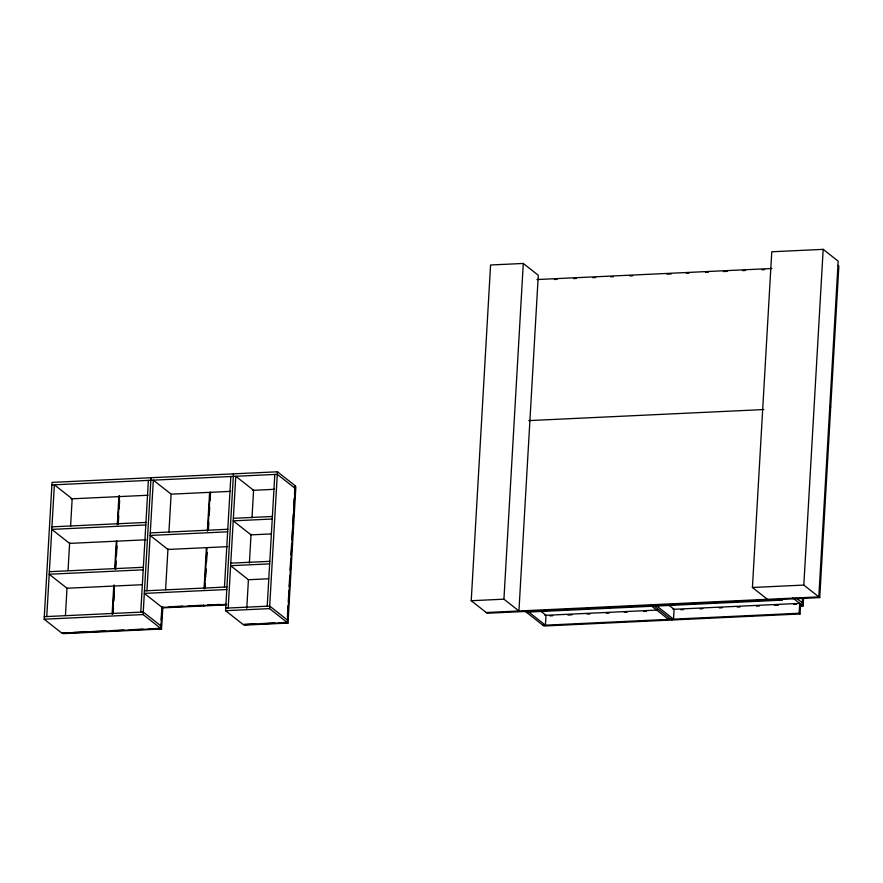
<?xml version="1.0" encoding="UTF-8"?>
<svg xmlns="http://www.w3.org/2000/svg" width="883" height="883" viewBox="0 0 883 883"><rect width="100%" height="100%" fill="white"/><g stroke="black" fill="none" stroke-linecap="round" stroke-linejoin="round"><path stroke-width="1.32" d="M162.163 606.82L160.905 628.564L61.953 633.221L44.15 619.215L52.042 482.383L277.439 471.787L295.231 485.793L287.35 622.625L243.366 624.689L225.562 610.683L233.454 473.851M46.766 616.555L54.371 484.811L72.163 498.818L70.585 526.268M65.441 615.473L67.02 588.023M68.057 570.175L69.636 542.736M112.119 614.104L113.786 585.208M114.735 568.685L116.324 541.158M117.284 524.645L118.951 495.738M112.671 614.082L114.337 585.175M115.287 568.663L116.876 541.136M117.825 524.612L119.492 495.716M113.112 613.453L113.432 607.945M113.83 601.069L114.382 591.433M115.651 569.403L116.137 561.146M116.446 555.639L117.009 546.014M118.278 523.983L118.752 515.727M119.15 508.851L119.624 500.584M140.772 612.14L148.377 480.385M160.905 628.564L143.101 614.557L150.993 477.736M146.942 590.749L153.322 480.153L171.125 494.16L168.918 532.394M162.836 606.996L161.556 629.016L160.651 628.299L160.883 624.171M161.125 620.043L161.755 609.027M165.607 589.734L167.969 548.773M204.05 588.762L206.412 547.648M207.362 531.202L209.58 492.835M204.591 588.729L206.964 547.626M207.991 529.811L210.121 492.813M205.044 588.111L205.275 583.994M205.673 577.151L206.147 568.928M206.545 562.074L207.097 552.482M208.355 530.551L208.829 522.339M209.227 515.484L209.701 507.261M210.099 500.407L210.573 492.184M224.459 587.107L230.838 476.511M228.189 608.034L235.783 476.279L253.587 490.286L251.997 517.736M246.776 608.31L248.443 579.491M249.392 563.023L251.048 534.204M267.218 606.191L274.812 474.447M294.469 494.348L294.944 486.091L295.86 486.809L288.001 623.078L269.547 608.619L277.439 471.787M287.405 616.853L288.046 605.837M288.277 601.709L288.918 590.694M289.149 586.566L289.79 575.561M290.099 570.054L290.739 559.038M290.982 554.91L291.611 543.895M291.854 539.767L292.483 528.762M292.726 524.634L293.355 513.619M293.598 509.491L294.227 498.476M471.224 600.716L490.573 264.988L523.288 263.454L538.288 275.264L518.928 610.981L503.928 599.182L471.224 600.716L487.14 613.244L819.733 597.603L838.85 266.114L837.934 265.397M503.928 599.182L523.288 263.454M767.415 599.303L752.415 587.493L771.775 251.765L823.177 249.359L838.177 261.158L818.817 596.886L486.224 612.526M800.627 604.093L800.053 613.972L799.137 613.244L799.711 603.376L672.978 609.336M802.172 605.263L802.57 598.387M802.459 605.539L802.835 598.873M819.733 597.603L803.817 585.076L823.177 249.359M800.384 606.113L803.089 605.992L803.563 597.736M536.952 279.547L771.963 268.498M554.358 279.492L557.107 279.359M573.597 278.587L576.345 278.454M592.835 277.681L595.584 277.549M610.705 276.843L613.453 276.71M629.943 275.938L632.692 275.805M667.051 274.194L671.179 273.995M686.29 273.288L689.038 273.156M705.539 272.383L708.287 272.251M723.398 271.545L727.526 271.346M742.647 270.639L745.395 270.507M761.886 269.734L764.634 269.602M528.818 420.606L763.828 409.557M51.898 484.922L277.295 474.326L295.088 488.332M71.07 498.862L148.035 495.253M171.401 494.149L230.496 491.367M252.483 490.341L274.47 489.303M51.942 526.842L145.949 522.427M233.366 518.31L272.394 516.478M145.805 524.966L51.799 529.381L69.591 543.387L145.894 539.8M272.251 519.016L233.211 520.849L251.015 534.866L271.202 533.917M150.276 532.913L227.792 529.27M227.648 531.809L150.132 535.451L167.936 549.458L227.77 546.643M49.36 571.698L143.366 567.283M230.772 563.166L269.801 561.334M143.223 569.822L49.205 574.237L67.009 588.244L141.942 584.723M269.657 563.873L230.629 565.705L248.432 579.723L268.62 578.773M144.47 590.859L226.931 586.985M226.788 589.524L144.326 593.398L162.13 607.405L226.721 604.369M169.194 606.798L182.759 606.157M188.178 605.904L201.743 605.263M207.715 604.987L219.922 604.413M226.258 604.877L204.558 605.893L203.642 605.175M44.293 616.676L143.256 612.018L161.048 626.025M225.717 608.144L269.69 606.08L287.494 620.087M44.15 619.215L143.101 614.557M225.562 610.683L269.547 608.619M752.415 587.493L803.817 585.076M67.682 632.67L62.24 632.923L63.157 633.641L112.086 631.345L111.17 630.628M73.112 632.416L86.7 631.775M92.141 631.522L105.728 630.881M123.951 630.02L111.722 630.594L112.638 631.323L161.556 629.016M129.382 629.767L142.98 629.126M148.41 628.873L160.651 628.299M255.871 623.817L243.653 624.391L244.569 625.12L288.001 623.078M261.302 623.564L274.878 622.934M278.94 622.736L287.085 622.349M526.279 612.162L782.459 600.12L781.543 599.402M544.899 615.352L657.802 610.043M549.943 615.881L552.703 615.749M567.846 615.043L571.974 614.844M587.129 614.126L589.877 614.005M606.4 613.221L609.149 613.1M624.303 612.383L627.051 612.25M643.575 611.477L646.334 611.345M680.782 609.723L683.541 609.601M700.064 608.817L702.824 608.696M719.358 607.912L722.106 607.78M737.261 607.074L740.02 606.941M756.543 606.168L759.303 606.036M774.457 605.319L778.585 605.131M793.74 604.413L796.488 604.292M542.957 625.296L799.137 613.244M800.053 613.972L543.873 626.014L525.363 611.444M829.799 406.456L830.715 407.173M796.179 597.934L802.603 603.001M792.824 597.957L803.089 605.992M668.861 605.175L674.082 609.281L673.508 619.149L656.831 606.025M653.409 605.429L671.952 619.987M651.853 606.257L668.53 619.391M540.782 611.202L546.003 615.296L545.429 625.175L528.751 612.051M203.101 605.197L204.017 605.926L163.333 607.835L162.417 607.118"/></g></svg>
